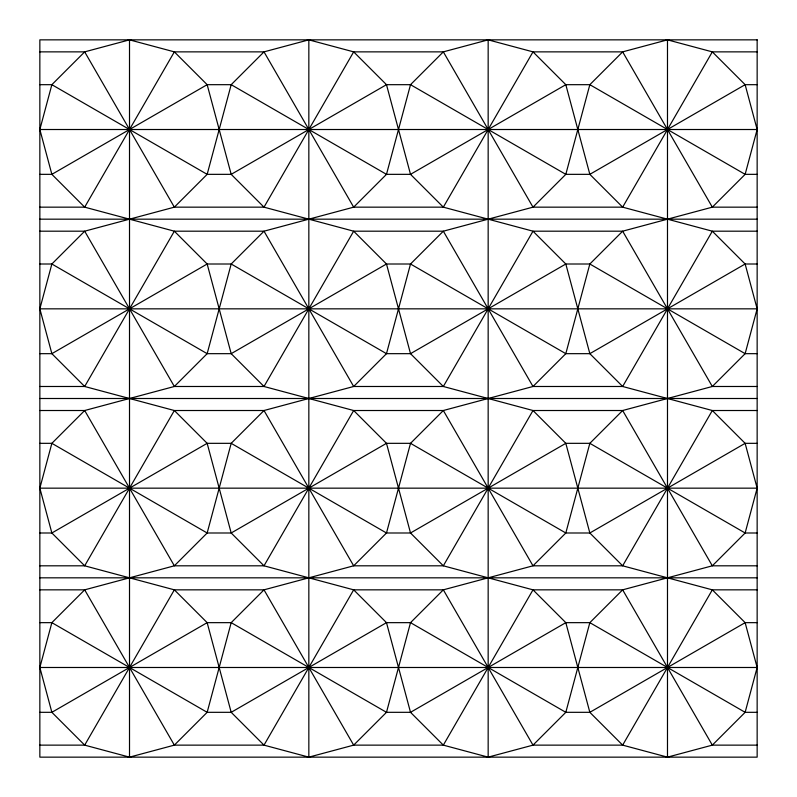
<?xml version="1.0" encoding="UTF-8"?>
<svg xmlns="http://www.w3.org/2000/svg" width="797" height="797" viewBox="0 0 797 797"><rect width="100%" height="100%" fill="white"/><g stroke="black" fill="none" stroke-linecap="round" stroke-linejoin="round"><path stroke-width="1.2" d="M757.15 207.16L712.319 207.16L622.656 231.19L532.994 231.19L443.331 207.16L353.669 207.16L264.006 231.19L174.344 231.19L84.681 207.16L51.865 174.344L39.85 129.512L51.865 84.681L84.681 51.865L129.512 39.85L174.344 51.865L264.006 51.865L308.837 39.85L353.669 51.865L443.331 51.865L488.162 39.85L532.994 51.865L622.656 51.865L667.487 39.85L712.319 51.865L757.15 51.865M757.15 386.485L712.319 386.485L622.656 410.515L532.994 410.515L443.331 386.485L353.669 386.485L264.006 410.515L174.344 410.515L84.681 386.485L51.865 353.669L39.85 308.837L51.865 264.006L84.681 231.19L174.344 207.16L264.006 207.16L353.669 231.19L443.331 231.19L532.994 207.16L622.656 207.16L712.319 231.19L757.15 231.19M757.15 565.81L712.319 565.81L622.656 589.84L532.994 589.84L443.331 565.81L353.669 565.81L264.006 589.84L174.344 589.84L84.681 565.81L51.865 532.994L39.85 488.162L51.865 443.331L84.681 410.515L174.344 386.485L264.006 386.485L353.669 410.515L443.331 410.515L532.994 386.485L622.656 386.485L712.319 410.515L757.15 410.515M757.15 745.135L712.319 745.135L667.487 757.15L622.656 745.135L532.994 745.135L488.162 757.15L443.331 745.135L353.669 745.135L308.837 757.15L264.006 745.135L174.344 745.135L129.512 757.15L84.681 745.135L51.865 712.319L39.85 667.487L51.865 622.656L84.681 589.84L174.344 565.81L264.006 565.81L353.669 589.84L443.331 589.84L532.994 565.81L622.656 565.81L712.319 589.84L757.15 589.84M39.85 207.16L84.681 207.16L174.344 51.865L207.16 84.681L231.19 174.344L264.006 207.16L353.669 51.865L386.485 84.681L410.515 174.344L443.331 207.16L532.994 51.865L565.81 84.681L589.84 174.344L622.656 207.16L712.319 51.865L745.135 84.681L757.15 129.512L745.135 174.344L712.319 207.16L622.656 51.865L589.84 84.681L565.81 174.344L532.994 207.16L443.331 51.865L410.515 84.681L386.485 174.344L353.669 207.16L264.006 51.865L231.19 84.681L207.16 174.344L174.344 207.16L84.681 51.865L39.85 51.865M39.85 386.485L84.681 386.485L174.344 231.19L207.16 264.006L231.19 353.669L264.006 386.485L353.669 231.19L386.485 264.006L410.515 353.669L443.331 386.485L532.994 231.19L565.81 264.006L589.84 353.669L622.656 386.485L712.319 231.19L745.135 264.006L757.15 308.837L745.135 353.669L712.319 386.485L622.656 231.19L589.84 264.006L565.81 353.669L532.994 386.485L443.331 231.19L410.515 264.006L386.485 353.669L353.669 386.485L264.006 231.19L231.19 264.006L207.16 353.669L174.344 386.485L84.681 231.19L39.85 231.19M39.85 565.81L84.681 565.81L174.344 410.515L207.16 443.331L231.19 532.994L264.006 565.81L353.669 410.515L386.485 443.331L410.515 532.994L443.331 565.81L532.994 410.515L565.81 443.331L589.84 532.994L622.656 565.81L712.319 410.515L745.135 443.331L757.15 488.162L745.135 532.994L712.319 565.81L622.656 410.515L589.84 443.331L565.81 532.994L532.994 565.81L443.331 410.515L410.515 443.331L386.485 532.994L353.669 565.81L264.006 410.515L231.19 443.331L207.16 532.994L174.344 565.81L84.681 410.515L39.85 410.515M39.85 745.135L84.681 745.135L174.344 589.84L207.16 622.656L231.19 712.319L264.006 745.135L353.669 589.84L386.485 622.656L410.515 712.319L443.331 745.135L532.994 589.84L565.81 622.656L589.84 712.319L622.656 745.135L712.319 589.84L745.135 622.656L757.15 667.487L745.135 712.319L712.319 745.135L622.656 589.84L589.84 622.656L565.81 712.319L532.994 745.135L443.331 589.84L410.515 622.656L386.485 712.319L353.669 745.135L264.006 589.84L231.19 622.656L207.16 712.319L174.344 745.135L84.681 589.84L39.85 589.84M39.85 84.681L51.865 84.681L207.16 174.344L231.19 174.344L386.485 84.681L410.515 84.681L565.81 174.344L589.84 174.344L745.135 84.681L757.15 84.681M39.85 129.512L757.15 129.512M39.85 174.344L51.865 174.344L207.16 84.681L231.19 84.681L386.485 174.344L410.515 174.344L565.81 84.681L589.84 84.681L745.135 174.344L757.15 174.344M39.85 219.175L757.15 219.175M39.85 264.006L51.865 264.006L207.16 353.669L231.19 353.669L386.485 264.006L410.515 264.006L565.81 353.669L589.84 353.669L745.135 264.006L757.15 264.006M39.85 308.837L757.15 308.837M39.85 353.669L51.865 353.669L207.16 264.006L231.19 264.006L386.485 353.669L410.515 353.669L565.81 264.006L589.84 264.006L745.135 353.669L757.15 353.669M39.85 398.5L757.15 398.5M39.85 443.331L51.865 443.331L207.16 532.994L231.19 532.994L386.485 443.331L410.515 443.331L565.81 532.994L589.84 532.994L745.135 443.331L757.15 443.331M39.85 488.162L757.15 488.162M39.85 532.994L51.865 532.994L207.16 443.331L231.19 443.331L386.485 532.994L410.515 532.994L565.81 443.331L589.84 443.331L745.135 532.994L757.15 532.994M39.85 577.825L757.15 577.825M39.85 622.656L51.865 622.656L207.16 712.319L231.19 712.319L386.485 622.656L410.515 622.656L565.81 712.319L589.84 712.319L745.135 622.656L757.15 622.656M39.85 667.487L757.15 667.487M39.85 712.319L51.865 712.319L207.16 622.656L231.19 622.656L386.485 712.319L410.515 712.319L565.81 622.656L589.84 622.656L745.135 712.319L757.15 712.319M667.487 39.85L667.487 757.15M488.162 39.85L488.162 757.15M308.837 39.85L308.837 757.15M129.512 39.85L129.512 757.15M757.15 39.85L39.85 39.85L39.85 757.15L757.15 757.15L757.15 39.85"/></g></svg>
